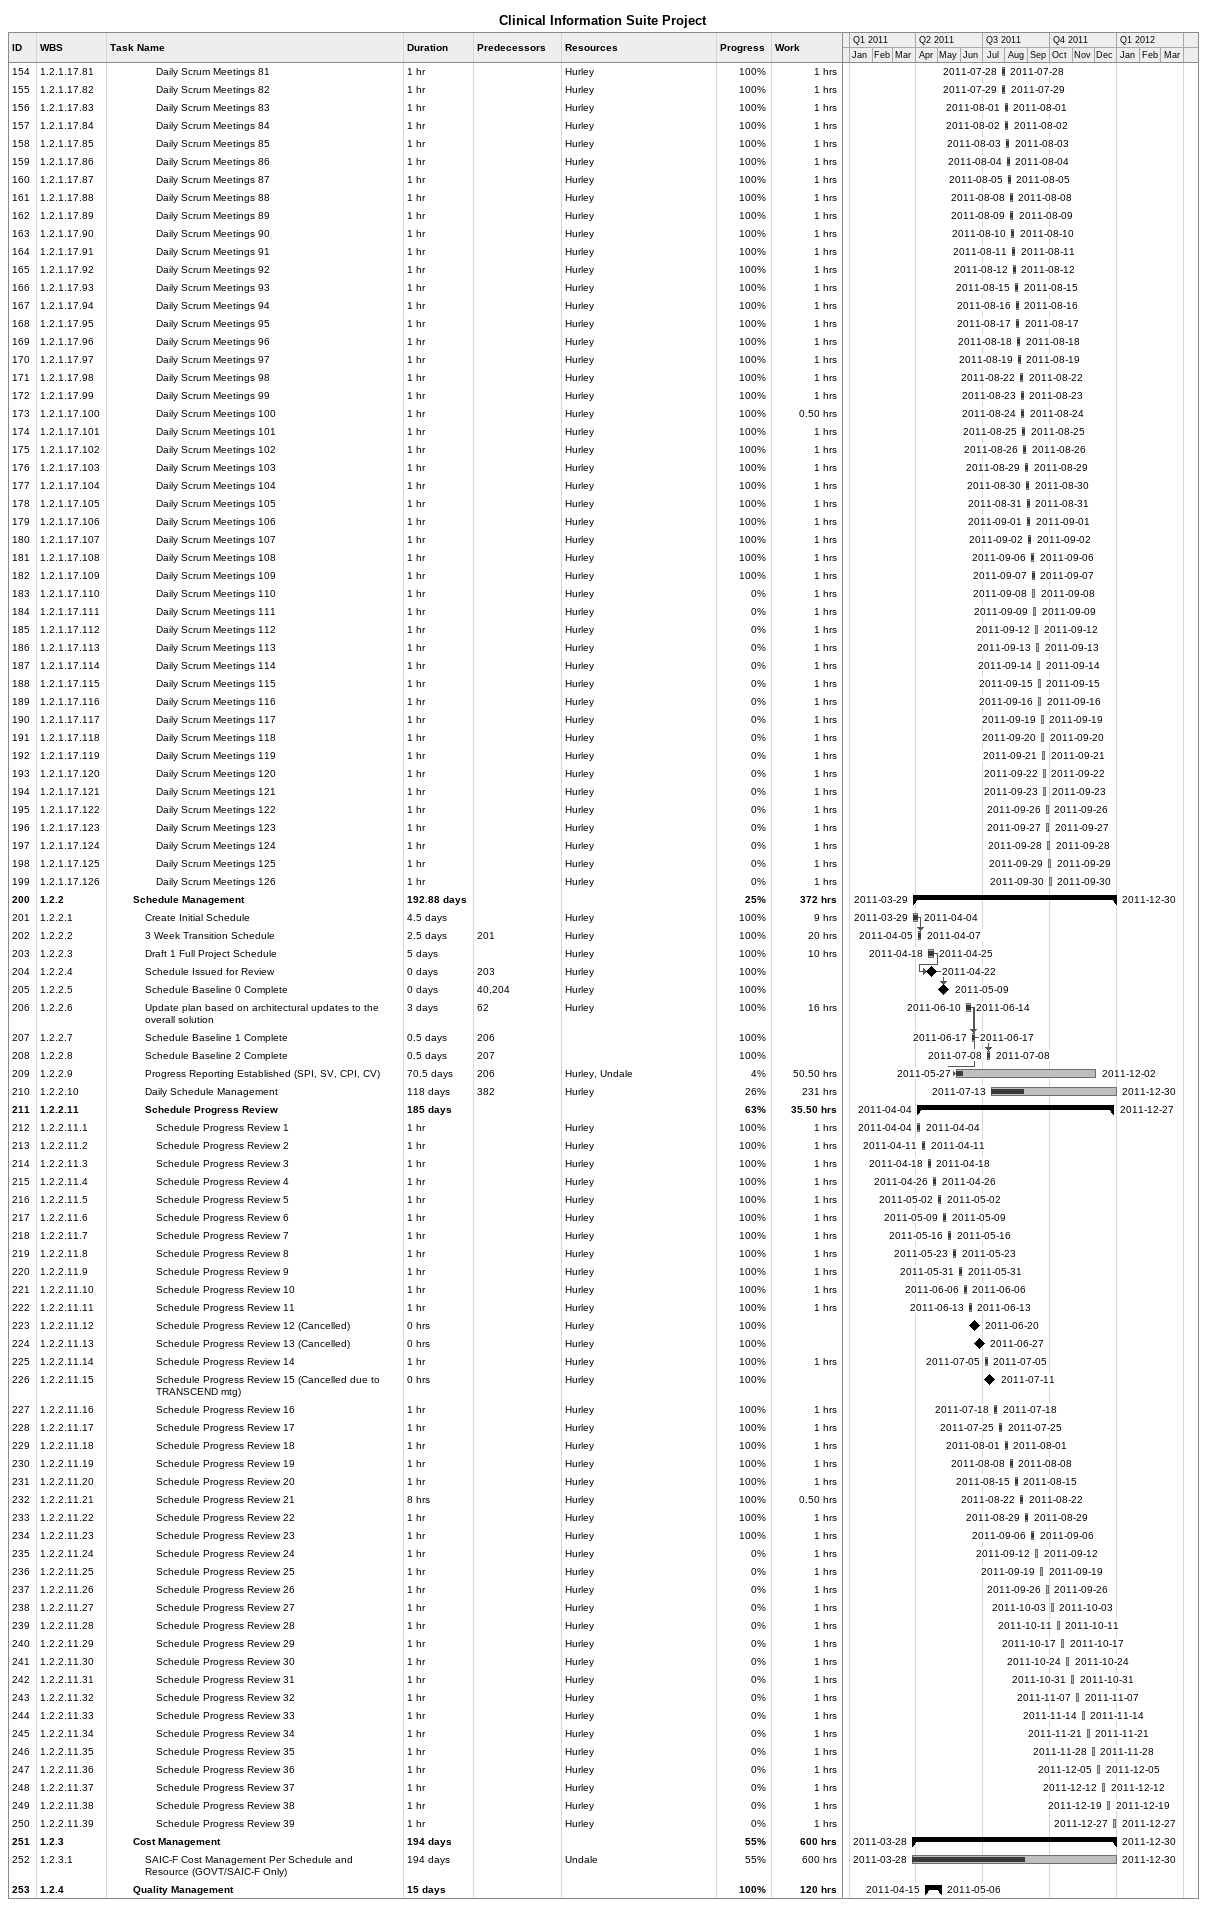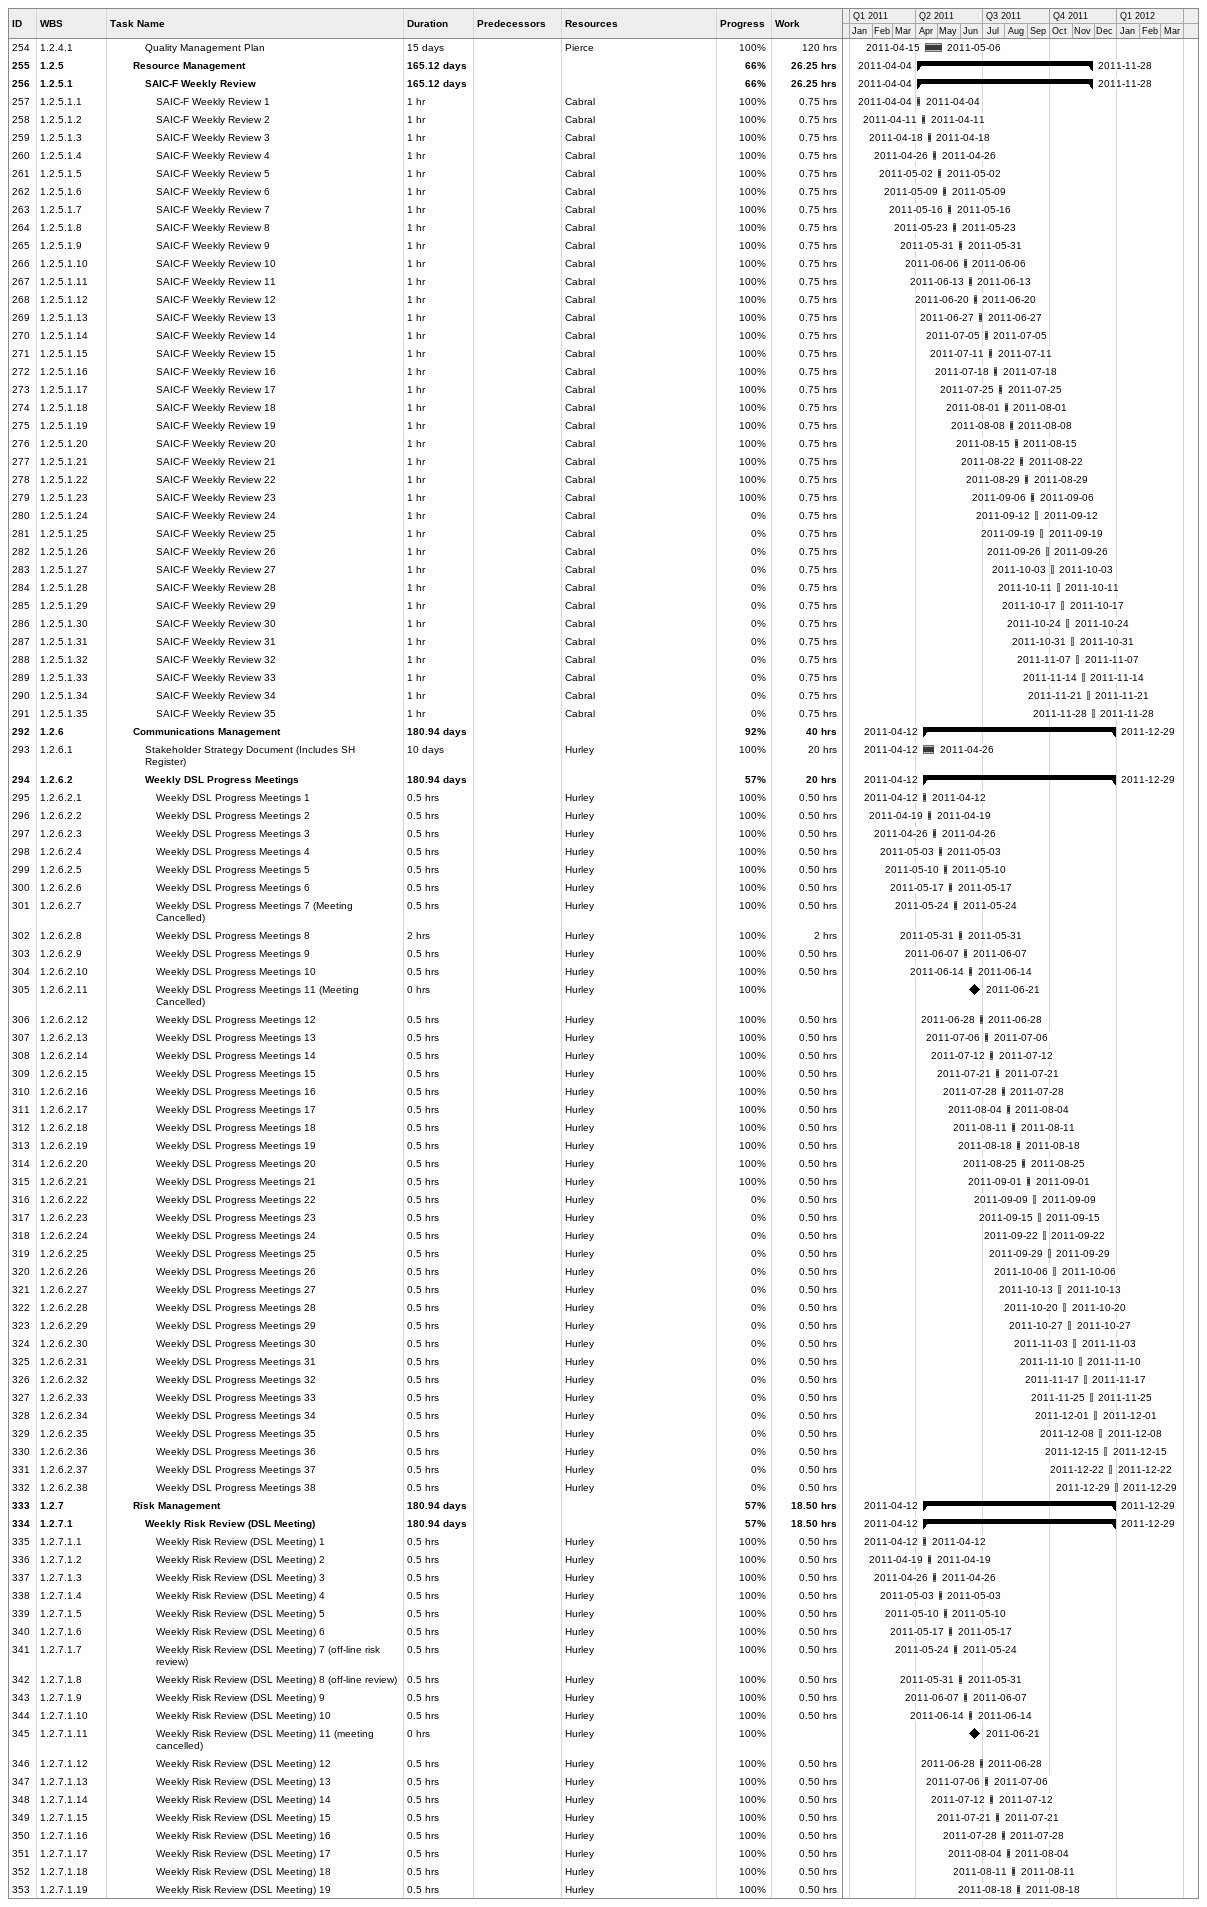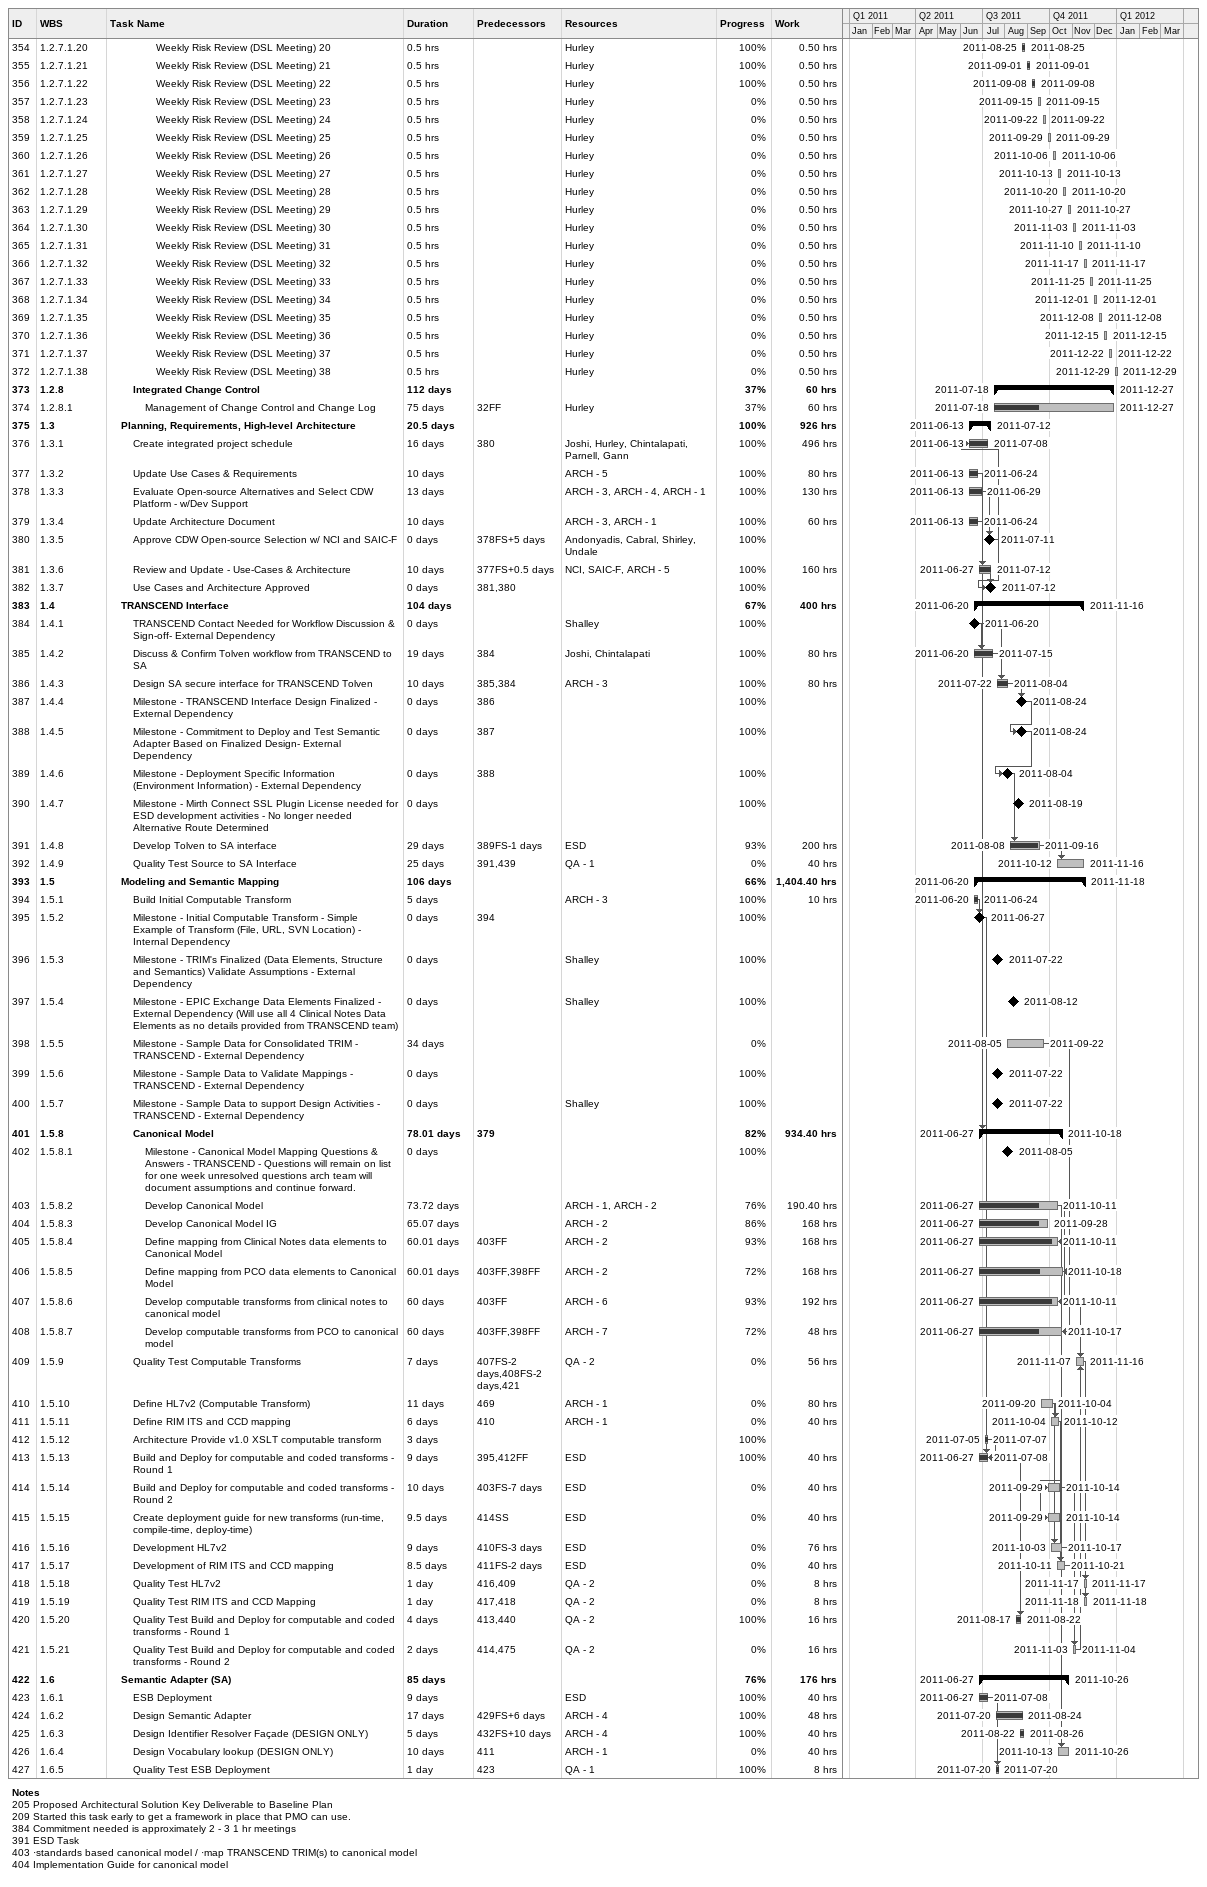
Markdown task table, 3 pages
Clinical Information Suite Project

| ID | WBS | Task | Duration | Start | Finish | Predecessors | Resources | % complete | Work (h) |
|---|---|---|---|---|---|---|---|---|---|
| 154 | 1.2.1.17.81 | Daily Scrum Meetings 81 | 1h | 2011-07-28 | 2011-07-28 |  | Hurley | 100 | 1 |
| 155 | 1.2.1.17.82 | Daily Scrum Meetings 82 | 1h | 2011-07-29 | 2011-07-29 |  | Hurley | 100 | 1 |
| 156 | 1.2.1.17.83 | Daily Scrum Meetings 83 | 1h | 2011-08-01 | 2011-08-01 |  | Hurley | 100 | 1 |
| 157 | 1.2.1.17.84 | Daily Scrum Meetings 84 | 1h | 2011-08-02 | 2011-08-02 |  | Hurley | 100 | 1 |
| 158 | 1.2.1.17.85 | Daily Scrum Meetings 85 | 1h | 2011-08-03 | 2011-08-03 |  | Hurley | 100 | 1 |
| 159 | 1.2.1.17.86 | Daily Scrum Meetings 86 | 1h | 2011-08-04 | 2011-08-04 |  | Hurley | 100 | 1 |
| 160 | 1.2.1.17.87 | Daily Scrum Meetings 87 | 1h | 2011-08-05 | 2011-08-05 |  | Hurley | 100 | 1 |
| 161 | 1.2.1.17.88 | Daily Scrum Meetings 88 | 1h | 2011-08-08 | 2011-08-08 |  | Hurley | 100 | 1 |
| 162 | 1.2.1.17.89 | Daily Scrum Meetings 89 | 1h | 2011-08-09 | 2011-08-09 |  | Hurley | 100 | 1 |
| 163 | 1.2.1.17.90 | Daily Scrum Meetings 90 | 1h | 2011-08-10 | 2011-08-10 |  | Hurley | 100 | 1 |
| 164 | 1.2.1.17.91 | Daily Scrum Meetings 91 | 1h | 2011-08-11 | 2011-08-11 |  | Hurley | 100 | 1 |
| 165 | 1.2.1.17.92 | Daily Scrum Meetings 92 | 1h | 2011-08-12 | 2011-08-12 |  | Hurley | 100 | 1 |
| 166 | 1.2.1.17.93 | Daily Scrum Meetings 93 | 1h | 2011-08-15 | 2011-08-15 |  | Hurley | 100 | 1 |
| 167 | 1.2.1.17.94 | Daily Scrum Meetings 94 | 1h | 2011-08-16 | 2011-08-16 |  | Hurley | 100 | 1 |
| 168 | 1.2.1.17.95 | Daily Scrum Meetings 95 | 1h | 2011-08-17 | 2011-08-17 |  | Hurley | 100 | 1 |
| 169 | 1.2.1.17.96 | Daily Scrum Meetings 96 | 1h | 2011-08-18 | 2011-08-18 |  | Hurley | 100 | 1 |
| 170 | 1.2.1.17.97 | Daily Scrum Meetings 97 | 1h | 2011-08-19 | 2011-08-19 |  | Hurley | 100 | 1 |
| 171 | 1.2.1.17.98 | Daily Scrum Meetings 98 | 1h | 2011-08-22 | 2011-08-22 |  | Hurley | 100 | 1 |
| 172 | 1.2.1.17.99 | Daily Scrum Meetings 99 | 1h | 2011-08-23 | 2011-08-23 |  | Hurley | 100 | 1 |
| 173 | 1.2.1.17.100 | Daily Scrum Meetings 100 | 1h | 2011-08-24 | 2011-08-24 |  | Hurley | 100 | 0.50 |
| 174 | 1.2.1.17.101 | Daily Scrum Meetings 101 | 1h | 2011-08-25 | 2011-08-25 |  | Hurley | 100 | 1 |
| 175 | 1.2.1.17.102 | Daily Scrum Meetings 102 | 1h | 2011-08-26 | 2011-08-26 |  | Hurley | 100 | 1 |
| 176 | 1.2.1.17.103 | Daily Scrum Meetings 103 | 1h | 2011-08-29 | 2011-08-29 |  | Hurley | 100 | 1 |
| 177 | 1.2.1.17.104 | Daily Scrum Meetings 104 | 1h | 2011-08-30 | 2011-08-30 |  | Hurley | 100 | 1 |
| 178 | 1.2.1.17.105 | Daily Scrum Meetings 105 | 1h | 2011-08-31 | 2011-08-31 |  | Hurley | 100 | 1 |
| 179 | 1.2.1.17.106 | Daily Scrum Meetings 106 | 1h | 2011-09-01 | 2011-09-01 |  | Hurley | 100 | 1 |
| 180 | 1.2.1.17.107 | Daily Scrum Meetings 107 | 1h | 2011-09-02 | 2011-09-02 |  | Hurley | 100 | 1 |
| 181 | 1.2.1.17.108 | Daily Scrum Meetings 108 | 1h | 2011-09-06 | 2011-09-06 |  | Hurley | 100 | 1 |
| 182 | 1.2.1.17.109 | Daily Scrum Meetings 109 | 1h | 2011-09-07 | 2011-09-07 |  | Hurley | 100 | 1 |
| 183 | 1.2.1.17.110 | Daily Scrum Meetings 110 | 1h | 2011-09-08 | 2011-09-08 |  | Hurley | 0 | 1 |
| 184 | 1.2.1.17.111 | Daily Scrum Meetings 111 | 1h | 2011-09-09 | 2011-09-09 |  | Hurley | 0 | 1 |
| 185 | 1.2.1.17.112 | Daily Scrum Meetings 112 | 1h | 2011-09-12 | 2011-09-12 |  | Hurley | 0 | 1 |
| 186 | 1.2.1.17.113 | Daily Scrum Meetings 113 | 1h | 2011-09-13 | 2011-09-13 |  | Hurley | 0 | 1 |
| 187 | 1.2.1.17.114 | Daily Scrum Meetings 114 | 1h | 2011-09-14 | 2011-09-14 |  | Hurley | 0 | 1 |
| 188 | 1.2.1.17.115 | Daily Scrum Meetings 115 | 1h | 2011-09-15 | 2011-09-15 |  | Hurley | 0 | 1 |
| 189 | 1.2.1.17.116 | Daily Scrum Meetings 116 | 1h | 2011-09-16 | 2011-09-16 |  | Hurley | 0 | 1 |
| 190 | 1.2.1.17.117 | Daily Scrum Meetings 117 | 1h | 2011-09-19 | 2011-09-19 |  | Hurley | 0 | 1 |
| 191 | 1.2.1.17.118 | Daily Scrum Meetings 118 | 1h | 2011-09-20 | 2011-09-20 |  | Hurley | 0 | 1 |
| 192 | 1.2.1.17.119 | Daily Scrum Meetings 119 | 1h | 2011-09-21 | 2011-09-21 |  | Hurley | 0 | 1 |
| 193 | 1.2.1.17.120 | Daily Scrum Meetings 120 | 1h | 2011-09-22 | 2011-09-22 |  | Hurley | 0 | 1 |
| 194 | 1.2.1.17.121 | Daily Scrum Meetings 121 | 1h | 2011-09-23 | 2011-09-23 |  | Hurley | 0 | 1 |
| 195 | 1.2.1.17.122 | Daily Scrum Meetings 122 | 1h | 2011-09-26 | 2011-09-26 |  | Hurley | 0 | 1 |
| 196 | 1.2.1.17.123 | Daily Scrum Meetings 123 | 1h | 2011-09-27 | 2011-09-27 |  | Hurley | 0 | 1 |
| 197 | 1.2.1.17.124 | Daily Scrum Meetings 124 | 1h | 2011-09-28 | 2011-09-28 |  | Hurley | 0 | 1 |
| 198 | 1.2.1.17.125 | Daily Scrum Meetings 125 | 1h | 2011-09-29 | 2011-09-29 |  | Hurley | 0 | 1 |
| 199 | 1.2.1.17.126 | Daily Scrum Meetings 126 | 1h | 2011-09-30 | 2011-09-30 |  | Hurley | 0 | 1 |
| 200 | 1.2.2 | **Schedule Management** | 192.88d | 2011-03-29 | 2011-12-30 |  |  | 25 | 372 |
| 201 | 1.2.2.1 | Create Initial Schedule | 4.5d | 2011-03-29 | 2011-04-04 |  | Hurley | 100 | 9 |
| 202 | 1.2.2.2 | 3 Week Transition Schedule | 2.5d | 2011-04-05 | 2011-04-07 | 201 | Hurley | 100 | 20 |
| 203 | 1.2.2.3 | Draft 1 Full Project Schedule | 5d | 2011-04-18 | 2011-04-25 |  | Hurley | 100 | 10 |
| 204 | 1.2.2.4 | Schedule Issued for Review | 0d | 2011-04-22 | 2011-04-22 | 203 | Hurley | 100 |  |
| 205 | 1.2.2.5 | Schedule Baseline 0 Complete | 0d | 2011-05-09 | 2011-05-09 | 40, 204 | Hurley | 100 |  |
| 206 | 1.2.2.6 | Update plan based on architectural updates to the overall solution | 3d | 2011-06-10 | 2011-06-14 | 62 | Hurley | 100 | 16 |
| 207 | 1.2.2.7 | Schedule Baseline 1 Complete | 0.5d | 2011-06-17 | 2011-06-17 | 206 |  | 100 |  |
| 208 | 1.2.2.8 | Schedule Baseline 2 Complete | 0.5d | 2011-07-08 | 2011-07-08 | 207 |  | 100 |  |
| 209 | 1.2.2.9 | Progress Reporting Established (SPI, SV, CPI, CV) | 70.5d | 2011-05-27 | 2011-12-02 | 206 | Hurley, Undale | 4 | 50.50 |
| 210 | 1.2.2.10 | Daily Schedule Management | 118d | 2011-07-13 | 2011-12-30 | 382 | Hurley | 26 | 231 |
| 211 | 1.2.2.11 | **Schedule Progress Review** | 185d | 2011-04-04 | 2011-12-27 |  |  | 63 | 35.50 |
| 212 | 1.2.2.11.1 | Schedule Progress Review 1 | 1h | 2011-04-04 | 2011-04-04 |  | Hurley | 100 | 1 |
| 213 | 1.2.2.11.2 | Schedule Progress Review 2 | 1h | 2011-04-11 | 2011-04-11 |  | Hurley | 100 | 1 |
| 214 | 1.2.2.11.3 | Schedule Progress Review 3 | 1h | 2011-04-18 | 2011-04-18 |  | Hurley | 100 | 1 |
| 215 | 1.2.2.11.4 | Schedule Progress Review 4 | 1h | 2011-04-26 | 2011-04-26 |  | Hurley | 100 | 1 |
| 216 | 1.2.2.11.5 | Schedule Progress Review 5 | 1h | 2011-05-02 | 2011-05-02 |  | Hurley | 100 | 1 |
| 217 | 1.2.2.11.6 | Schedule Progress Review 6 | 1h | 2011-05-09 | 2011-05-09 |  | Hurley | 100 | 1 |
| 218 | 1.2.2.11.7 | Schedule Progress Review 7 | 1h | 2011-05-16 | 2011-05-16 |  | Hurley | 100 | 1 |
| 219 | 1.2.2.11.8 | Schedule Progress Review 8 | 1h | 2011-05-23 | 2011-05-23 |  | Hurley | 100 | 1 |
| 220 | 1.2.2.11.9 | Schedule Progress Review 9 | 1h | 2011-05-31 | 2011-05-31 |  | Hurley | 100 | 1 |
| 221 | 1.2.2.11.10 | Schedule Progress Review 10 | 1h | 2011-06-06 | 2011-06-06 |  | Hurley | 100 | 1 |
| 222 | 1.2.2.11.11 | Schedule Progress Review 11 | 1h | 2011-06-13 | 2011-06-13 |  | Hurley | 100 | 1 |
| 223 | 1.2.2.11.12 | Schedule Progress Review 12 (Cancelled) | 0h | 2011-06-20 | 2011-06-20 |  | Hurley | 100 |  |
| 224 | 1.2.2.11.13 | Schedule Progress Review 13 (Cancelled) | 0h | 2011-06-27 | 2011-06-27 |  | Hurley | 100 |  |
| 225 | 1.2.2.11.14 | Schedule Progress Review 14 | 1h | 2011-07-05 | 2011-07-05 |  | Hurley | 100 | 1 |
| 226 | 1.2.2.11.15 | Schedule Progress Review 15 (Cancelled due to TRANSCEND mtg) | 0h | 2011-07-11 | 2011-07-11 |  | Hurley | 100 |  |
| 227 | 1.2.2.11.16 | Schedule Progress Review 16 | 1h | 2011-07-18 | 2011-07-18 |  | Hurley | 100 | 1 |
| 228 | 1.2.2.11.17 | Schedule Progress Review 17 | 1h | 2011-07-25 | 2011-07-25 |  | Hurley | 100 | 1 |
| 229 | 1.2.2.11.18 | Schedule Progress Review 18 | 1h | 2011-08-01 | 2011-08-01 |  | Hurley | 100 | 1 |
| 230 | 1.2.2.11.19 | Schedule Progress Review 19 | 1h | 2011-08-08 | 2011-08-08 |  | Hurley | 100 | 1 |
| 231 | 1.2.2.11.20 | Schedule Progress Review 20 | 1h | 2011-08-15 | 2011-08-15 |  | Hurley | 100 | 1 |
| 232 | 1.2.2.11.21 | Schedule Progress Review 21 | 8h | 2011-08-22 | 2011-08-22 |  | Hurley | 100 | 0.50 |
| 233 | 1.2.2.11.22 | Schedule Progress Review 22 | 1h | 2011-08-29 | 2011-08-29 |  | Hurley | 100 | 1 |
| 234 | 1.2.2.11.23 | Schedule Progress Review 23 | 1h | 2011-09-06 | 2011-09-06 |  | Hurley | 100 | 1 |
| 235 | 1.2.2.11.24 | Schedule Progress Review 24 | 1h | 2011-09-12 | 2011-09-12 |  | Hurley | 0 | 1 |
| 236 | 1.2.2.11.25 | Schedule Progress Review 25 | 1h | 2011-09-19 | 2011-09-19 |  | Hurley | 0 | 1 |
| 237 | 1.2.2.11.26 | Schedule Progress Review 26 | 1h | 2011-09-26 | 2011-09-26 |  | Hurley | 0 | 1 |
| 238 | 1.2.2.11.27 | Schedule Progress Review 27 | 1h | 2011-10-03 | 2011-10-03 |  | Hurley | 0 | 1 |
| 239 | 1.2.2.11.28 | Schedule Progress Review 28 | 1h | 2011-10-11 | 2011-10-11 |  | Hurley | 0 | 1 |
| 240 | 1.2.2.11.29 | Schedule Progress Review 29 | 1h | 2011-10-17 | 2011-10-17 |  | Hurley | 0 | 1 |
| 241 | 1.2.2.11.30 | Schedule Progress Review 30 | 1h | 2011-10-24 | 2011-10-24 |  | Hurley | 0 | 1 |
| 242 | 1.2.2.11.31 | Schedule Progress Review 31 | 1h | 2011-10-31 | 2011-10-31 |  | Hurley | 0 | 1 |
| 243 | 1.2.2.11.32 | Schedule Progress Review 32 | 1h | 2011-11-07 | 2011-11-07 |  | Hurley | 0 | 1 |
| 244 | 1.2.2.11.33 | Schedule Progress Review 33 | 1h | 2011-11-14 | 2011-11-14 |  | Hurley | 0 | 1 |
| 245 | 1.2.2.11.34 | Schedule Progress Review 34 | 1h | 2011-11-21 | 2011-11-21 |  | Hurley | 0 | 1 |
| 246 | 1.2.2.11.35 | Schedule Progress Review 35 | 1h | 2011-11-28 | 2011-11-28 |  | Hurley | 0 | 1 |
| 247 | 1.2.2.11.36 | Schedule Progress Review 36 | 1h | 2011-12-05 | 2011-12-05 |  | Hurley | 0 | 1 |
| 248 | 1.2.2.11.37 | Schedule Progress Review 37 | 1h | 2011-12-12 | 2011-12-12 |  | Hurley | 0 | 1 |
| 249 | 1.2.2.11.38 | Schedule Progress Review 38 | 1h | 2011-12-19 | 2011-12-19 |  | Hurley | 0 | 1 |
| 250 | 1.2.2.11.39 | Schedule Progress Review 39 | 1h | 2011-12-27 | 2011-12-27 |  | Hurley | 0 | 1 |
| 251 | 1.2.3 | **Cost Management** | 194d | 2011-03-28 | 2011-12-30 |  |  | 55 | 600 |
| 252 | 1.2.3.1 | SAIC-F Cost Management Per Schedule and Resource (GOVT/SAIC-F Only) | 194d | 2011-03-28 | 2011-12-30 |  | Undale | 55 | 600 |
| 253 | 1.2.4 | **Quality Management** | 15d | 2011-04-15 | 2011-05-06 |  |  | 100 | 120 |
| 254 | 1.2.4.1 | Quality Management Plan | 15d | 2011-04-15 | 2011-05-06 |  | Pierce | 100 | 120 |
| 255 | 1.2.5 | **Resource Management** | 165.12d | 2011-04-04 | 2011-11-28 |  |  | 66 | 26.25 |
| 256 | 1.2.5.1 | **SAIC-F Weekly Review** | 165.12d | 2011-04-04 | 2011-11-28 |  |  | 66 | 26.25 |
| 257 | 1.2.5.1.1 | SAIC-F Weekly Review 1 | 1h | 2011-04-04 | 2011-04-04 |  | Cabral | 100 | 0.75 |
| 258 | 1.2.5.1.2 | SAIC-F Weekly Review 2 | 1h | 2011-04-11 | 2011-04-11 |  | Cabral | 100 | 0.75 |
| 259 | 1.2.5.1.3 | SAIC-F Weekly Review 3 | 1h | 2011-04-18 | 2011-04-18 |  | Cabral | 100 | 0.75 |
| 260 | 1.2.5.1.4 | SAIC-F Weekly Review 4 | 1h | 2011-04-26 | 2011-04-26 |  | Cabral | 100 | 0.75 |
| 261 | 1.2.5.1.5 | SAIC-F Weekly Review 5 | 1h | 2011-05-02 | 2011-05-02 |  | Cabral | 100 | 0.75 |
| 262 | 1.2.5.1.6 | SAIC-F Weekly Review 6 | 1h | 2011-05-09 | 2011-05-09 |  | Cabral | 100 | 0.75 |
| 263 | 1.2.5.1.7 | SAIC-F Weekly Review 7 | 1h | 2011-05-16 | 2011-05-16 |  | Cabral | 100 | 0.75 |
| 264 | 1.2.5.1.8 | SAIC-F Weekly Review 8 | 1h | 2011-05-23 | 2011-05-23 |  | Cabral | 100 | 0.75 |
| 265 | 1.2.5.1.9 | SAIC-F Weekly Review 9 | 1h | 2011-05-31 | 2011-05-31 |  | Cabral | 100 | 0.75 |
| 266 | 1.2.5.1.10 | SAIC-F Weekly Review 10 | 1h | 2011-06-06 | 2011-06-06 |  | Cabral | 100 | 0.75 |
| 267 | 1.2.5.1.11 | SAIC-F Weekly Review 11 | 1h | 2011-06-13 | 2011-06-13 |  | Cabral | 100 | 0.75 |
| 268 | 1.2.5.1.12 | SAIC-F Weekly Review 12 | 1h | 2011-06-20 | 2011-06-20 |  | Cabral | 100 | 0.75 |
| 269 | 1.2.5.1.13 | SAIC-F Weekly Review 13 | 1h | 2011-06-27 | 2011-06-27 |  | Cabral | 100 | 0.75 |
| 270 | 1.2.5.1.14 | SAIC-F Weekly Review 14 | 1h | 2011-07-05 | 2011-07-05 |  | Cabral | 100 | 0.75 |
| 271 | 1.2.5.1.15 | SAIC-F Weekly Review 15 | 1h | 2011-07-11 | 2011-07-11 |  | Cabral | 100 | 0.75 |
| 272 | 1.2.5.1.16 | SAIC-F Weekly Review 16 | 1h | 2011-07-18 | 2011-07-18 |  | Cabral | 100 | 0.75 |
| 273 | 1.2.5.1.17 | SAIC-F Weekly Review 17 | 1h | 2011-07-25 | 2011-07-25 |  | Cabral | 100 | 0.75 |
| 274 | 1.2.5.1.18 | SAIC-F Weekly Review 18 | 1h | 2011-08-01 | 2011-08-01 |  | Cabral | 100 | 0.75 |
| 275 | 1.2.5.1.19 | SAIC-F Weekly Review 19 | 1h | 2011-08-08 | 2011-08-08 |  | Cabral | 100 | 0.75 |
| 276 | 1.2.5.1.20 | SAIC-F Weekly Review 20 | 1h | 2011-08-15 | 2011-08-15 |  | Cabral | 100 | 0.75 |
| 277 | 1.2.5.1.21 | SAIC-F Weekly Review 21 | 1h | 2011-08-22 | 2011-08-22 |  | Cabral | 100 | 0.75 |
| 278 | 1.2.5.1.22 | SAIC-F Weekly Review 22 | 1h | 2011-08-29 | 2011-08-29 |  | Cabral | 100 | 0.75 |
| 279 | 1.2.5.1.23 | SAIC-F Weekly Review 23 | 1h | 2011-09-06 | 2011-09-06 |  | Cabral | 100 | 0.75 |
| 280 | 1.2.5.1.24 | SAIC-F Weekly Review 24 | 1h | 2011-09-12 | 2011-09-12 |  | Cabral | 0 | 0.75 |
| 281 | 1.2.5.1.25 | SAIC-F Weekly Review 25 | 1h | 2011-09-19 | 2011-09-19 |  | Cabral | 0 | 0.75 |
| 282 | 1.2.5.1.26 | SAIC-F Weekly Review 26 | 1h | 2011-09-26 | 2011-09-26 |  | Cabral | 0 | 0.75 |
| 283 | 1.2.5.1.27 | SAIC-F Weekly Review 27 | 1h | 2011-10-03 | 2011-10-03 |  | Cabral | 0 | 0.75 |
| 284 | 1.2.5.1.28 | SAIC-F Weekly Review 28 | 1h | 2011-10-11 | 2011-10-11 |  | Cabral | 0 | 0.75 |
| 285 | 1.2.5.1.29 | SAIC-F Weekly Review 29 | 1h | 2011-10-17 | 2011-10-17 |  | Cabral | 0 | 0.75 |
| 286 | 1.2.5.1.30 | SAIC-F Weekly Review 30 | 1h | 2011-10-24 | 2011-10-24 |  | Cabral | 0 | 0.75 |
| 287 | 1.2.5.1.31 | SAIC-F Weekly Review 31 | 1h | 2011-10-31 | 2011-10-31 |  | Cabral | 0 | 0.75 |
| 288 | 1.2.5.1.32 | SAIC-F Weekly Review 32 | 1h | 2011-11-07 | 2011-11-07 |  | Cabral | 0 | 0.75 |
| 289 | 1.2.5.1.33 | SAIC-F Weekly Review 33 | 1h | 2011-11-14 | 2011-11-14 |  | Cabral | 0 | 0.75 |
| 290 | 1.2.5.1.34 | SAIC-F Weekly Review 34 | 1h | 2011-11-21 | 2011-11-21 |  | Cabral | 0 | 0.75 |
| 291 | 1.2.5.1.35 | SAIC-F Weekly Review 35 | 1h | 2011-11-28 | 2011-11-28 |  | Cabral | 0 | 0.75 |
| 292 | 1.2.6 | **Communications Management** | 180.94d | 2011-04-12 | 2011-12-29 |  |  | 92 | 40 |
| 293 | 1.2.6.1 | Stakeholder Strategy Document (Includes SH Register) | 10d | 2011-04-12 | 2011-04-26 |  | Hurley | 100 | 20 |
| 294 | 1.2.6.2 | **Weekly DSL Progress Meetings** | 180.94d | 2011-04-12 | 2011-12-29 |  |  | 57 | 20 |
| 295 | 1.2.6.2.1 | Weekly DSL Progress Meetings 1 | 0.5h | 2011-04-12 | 2011-04-12 |  | Hurley | 100 | 0.50 |
| 296 | 1.2.6.2.2 | Weekly DSL Progress Meetings 2 | 0.5h | 2011-04-19 | 2011-04-19 |  | Hurley | 100 | 0.50 |
| 297 | 1.2.6.2.3 | Weekly DSL Progress Meetings 3 | 0.5h | 2011-04-26 | 2011-04-26 |  | Hurley | 100 | 0.50 |
| 298 | 1.2.6.2.4 | Weekly DSL Progress Meetings 4 | 0.5h | 2011-05-03 | 2011-05-03 |  | Hurley | 100 | 0.50 |
| 299 | 1.2.6.2.5 | Weekly DSL Progress Meetings 5 | 0.5h | 2011-05-10 | 2011-05-10 |  | Hurley | 100 | 0.50 |
| 300 | 1.2.6.2.6 | Weekly DSL Progress Meetings 6 | 0.5h | 2011-05-17 | 2011-05-17 |  | Hurley | 100 | 0.50 |
| 301 | 1.2.6.2.7 | Weekly DSL Progress Meetings 7 (Meeting Cancelled) | 0.5h | 2011-05-24 | 2011-05-24 |  | Hurley | 100 | 0.50 |
| 302 | 1.2.6.2.8 | Weekly DSL Progress Meetings 8 | 2h | 2011-05-31 | 2011-05-31 |  | Hurley | 100 | 2 |
| 303 | 1.2.6.2.9 | Weekly DSL Progress Meetings 9 | 0.5h | 2011-06-07 | 2011-06-07 |  | Hurley | 100 | 0.50 |
| 304 | 1.2.6.2.10 | Weekly DSL Progress Meetings 10 | 0.5h | 2011-06-14 | 2011-06-14 |  | Hurley | 100 | 0.50 |
| 305 | 1.2.6.2.11 | Weekly DSL Progress Meetings 11 (Meeting Cancelled) | 0h | 2011-06-21 | 2011-06-21 |  | Hurley | 100 |  |
| 306 | 1.2.6.2.12 | Weekly DSL Progress Meetings 12 | 0.5h | 2011-06-28 | 2011-06-28 |  | Hurley | 100 | 0.50 |
| 307 | 1.2.6.2.13 | Weekly DSL Progress Meetings 13 | 0.5h | 2011-07-06 | 2011-07-06 |  | Hurley | 100 | 0.50 |
| 308 | 1.2.6.2.14 | Weekly DSL Progress Meetings 14 | 0.5h | 2011-07-12 | 2011-07-12 |  | Hurley | 100 | 0.50 |
| 309 | 1.2.6.2.15 | Weekly DSL Progress Meetings 15 | 0.5h | 2011-07-21 | 2011-07-21 |  | Hurley | 100 | 0.50 |
| 310 | 1.2.6.2.16 | Weekly DSL Progress Meetings 16 | 0.5h | 2011-07-28 | 2011-07-28 |  | Hurley | 100 | 0.50 |
| 311 | 1.2.6.2.17 | Weekly DSL Progress Meetings 17 | 0.5h | 2011-08-04 | 2011-08-04 |  | Hurley | 100 | 0.50 |
| 312 | 1.2.6.2.18 | Weekly DSL Progress Meetings 18 | 0.5h | 2011-08-11 | 2011-08-11 |  | Hurley | 100 | 0.50 |
| 313 | 1.2.6.2.19 | Weekly DSL Progress Meetings 19 | 0.5h | 2011-08-18 | 2011-08-18 |  | Hurley | 100 | 0.50 |
| 314 | 1.2.6.2.20 | Weekly DSL Progress Meetings 20 | 0.5h | 2011-08-25 | 2011-08-25 |  | Hurley | 100 | 0.50 |
| 315 | 1.2.6.2.21 | Weekly DSL Progress Meetings 21 | 0.5h | 2011-09-01 | 2011-09-01 |  | Hurley | 100 | 0.50 |
| 316 | 1.2.6.2.22 | Weekly DSL Progress Meetings 22 | 0.5h | 2011-09-09 | 2011-09-09 |  | Hurley | 0 | 0.50 |
| 317 | 1.2.6.2.23 | Weekly DSL Progress Meetings 23 | 0.5h | 2011-09-15 | 2011-09-15 |  | Hurley | 0 | 0.50 |
| 318 | 1.2.6.2.24 | Weekly DSL Progress Meetings 24 | 0.5h | 2011-09-22 | 2011-09-22 |  | Hurley | 0 | 0.50 |
| 319 | 1.2.6.2.25 | Weekly DSL Progress Meetings 25 | 0.5h | 2011-09-29 | 2011-09-29 |  | Hurley | 0 | 0.50 |
| 320 | 1.2.6.2.26 | Weekly DSL Progress Meetings 26 | 0.5h | 2011-10-06 | 2011-10-06 |  | Hurley | 0 | 0.50 |
| 321 | 1.2.6.2.27 | Weekly DSL Progress Meetings 27 | 0.5h | 2011-10-13 | 2011-10-13 |  | Hurley | 0 | 0.50 |
| 322 | 1.2.6.2.28 | Weekly DSL Progress Meetings 28 | 0.5h | 2011-10-20 | 2011-10-20 |  | Hurley | 0 | 0.50 |
| 323 | 1.2.6.2.29 | Weekly DSL Progress Meetings 29 | 0.5h | 2011-10-27 | 2011-10-27 |  | Hurley | 0 | 0.50 |
| 324 | 1.2.6.2.30 | Weekly DSL Progress Meetings 30 | 0.5h | 2011-11-03 | 2011-11-03 |  | Hurley | 0 | 0.50 |
| 325 | 1.2.6.2.31 | Weekly DSL Progress Meetings 31 | 0.5h | 2011-11-10 | 2011-11-10 |  | Hurley | 0 | 0.50 |
| 326 | 1.2.6.2.32 | Weekly DSL Progress Meetings 32 | 0.5h | 2011-11-17 | 2011-11-17 |  | Hurley | 0 | 0.50 |
| 327 | 1.2.6.2.33 | Weekly DSL Progress Meetings 33 | 0.5h | 2011-11-25 | 2011-11-25 |  | Hurley | 0 | 0.50 |
| 328 | 1.2.6.2.34 | Weekly DSL Progress Meetings 34 | 0.5h | 2011-12-01 | 2011-12-01 |  | Hurley | 0 | 0.50 |
| 329 | 1.2.6.2.35 | Weekly DSL Progress Meetings 35 | 0.5h | 2011-12-08 | 2011-12-08 |  | Hurley | 0 | 0.50 |
| 330 | 1.2.6.2.36 | Weekly DSL Progress Meetings 36 | 0.5h | 2011-12-15 | 2011-12-15 |  | Hurley | 0 | 0.50 |
| 331 | 1.2.6.2.37 | Weekly DSL Progress Meetings 37 | 0.5h | 2011-12-22 | 2011-12-22 |  | Hurley | 0 | 0.50 |
| 332 | 1.2.6.2.38 | Weekly DSL Progress Meetings 38 | 0.5h | 2011-12-29 | 2011-12-29 |  | Hurley | 0 | 0.50 |
| 333 | 1.2.7 | **Risk Management** | 180.94d | 2011-04-12 | 2011-12-29 |  |  | 57 | 18.50 |
| 334 | 1.2.7.1 | **Weekly Risk Review (DSL Meeting)** | 180.94d | 2011-04-12 | 2011-12-29 |  |  | 57 | 18.50 |
| 335 | 1.2.7.1.1 | Weekly Risk Review (DSL Meeting) 1 | 0.5h | 2011-04-12 | 2011-04-12 |  | Hurley | 100 | 0.50 |
| 336 | 1.2.7.1.2 | Weekly Risk Review (DSL Meeting) 2 | 0.5h | 2011-04-19 | 2011-04-19 |  | Hurley | 100 | 0.50 |
| 337 | 1.2.7.1.3 | Weekly Risk Review (DSL Meeting) 3 | 0.5h | 2011-04-26 | 2011-04-26 |  | Hurley | 100 | 0.50 |
| 338 | 1.2.7.1.4 | Weekly Risk Review (DSL Meeting) 4 | 0.5h | 2011-05-03 | 2011-05-03 |  | Hurley | 100 | 0.50 |
| 339 | 1.2.7.1.5 | Weekly Risk Review (DSL Meeting) 5 | 0.5h | 2011-05-10 | 2011-05-10 |  | Hurley | 100 | 0.50 |
| 340 | 1.2.7.1.6 | Weekly Risk Review (DSL Meeting) 6 | 0.5h | 2011-05-17 | 2011-05-17 |  | Hurley | 100 | 0.50 |
| 341 | 1.2.7.1.7 | Weekly Risk Review (DSL Meeting) 7 (off-line risk review) | 0.5h | 2011-05-24 | 2011-05-24 |  | Hurley | 100 | 0.50 |
| 342 | 1.2.7.1.8 | Weekly Risk Review (DSL Meeting) 8 (off-line review) | 0.5h | 2011-05-31 | 2011-05-31 |  | Hurley | 100 | 0.50 |
| 343 | 1.2.7.1.9 | Weekly Risk Review (DSL Meeting) 9 | 0.5h | 2011-06-07 | 2011-06-07 |  | Hurley | 100 | 0.50 |
| 344 | 1.2.7.1.10 | Weekly Risk Review (DSL Meeting) 10 | 0.5h | 2011-06-14 | 2011-06-14 |  | Hurley | 100 | 0.50 |
| 345 | 1.2.7.1.11 | Weekly Risk Review (DSL Meeting) 11 (meeting cancelled) | 0h | 2011-06-21 | 2011-06-21 |  | Hurley | 100 |  |
| 346 | 1.2.7.1.12 | Weekly Risk Review (DSL Meeting) 12 | 0.5h | 2011-06-28 | 2011-06-28 |  | Hurley | 100 | 0.50 |
| 347 | 1.2.7.1.13 | Weekly Risk Review (DSL Meeting) 13 | 0.5h | 2011-07-06 | 2011-07-06 |  | Hurley | 100 | 0.50 |
| 348 | 1.2.7.1.14 | Weekly Risk Review (DSL Meeting) 14 | 0.5h | 2011-07-12 | 2011-07-12 |  | Hurley | 100 | 0.50 |
| 349 | 1.2.7.1.15 | Weekly Risk Review (DSL Meeting) 15 | 0.5h | 2011-07-21 | 2011-07-21 |  | Hurley | 100 | 0.50 |
| 350 | 1.2.7.1.16 | Weekly Risk Review (DSL Meeting) 16 | 0.5h | 2011-07-28 | 2011-07-28 |  | Hurley | 100 | 0.50 |
| 351 | 1.2.7.1.17 | Weekly Risk Review (DSL Meeting) 17 | 0.5h | 2011-08-04 | 2011-08-04 |  | Hurley | 100 | 0.50 |
| 352 | 1.2.7.1.18 | Weekly Risk Review (DSL Meeting) 18 | 0.5h | 2011-08-11 | 2011-08-11 |  | Hurley | 100 | 0.50 |
| 353 | 1.2.7.1.19 | Weekly Risk Review (DSL Meeting) 19 | 0.5h | 2011-08-18 | 2011-08-18 |  | Hurley | 100 | 0.50 |
| 354 | 1.2.7.1.20 | Weekly Risk Review (DSL Meeting) 20 | 0.5h | 2011-08-25 | 2011-08-25 |  | Hurley | 100 | 0.50 |
| 355 | 1.2.7.1.21 | Weekly Risk Review (DSL Meeting) 21 | 0.5h | 2011-09-01 | 2011-09-01 |  | Hurley | 100 | 0.50 |
| 356 | 1.2.7.1.22 | Weekly Risk Review (DSL Meeting) 22 | 0.5h | 2011-09-08 | 2011-09-08 |  | Hurley | 100 | 0.50 |
| 357 | 1.2.7.1.23 | Weekly Risk Review (DSL Meeting) 23 | 0.5h | 2011-09-15 | 2011-09-15 |  | Hurley | 0 | 0.50 |
| 358 | 1.2.7.1.24 | Weekly Risk Review (DSL Meeting) 24 | 0.5h | 2011-09-22 | 2011-09-22 |  | Hurley | 0 | 0.50 |
| 359 | 1.2.7.1.25 | Weekly Risk Review (DSL Meeting) 25 | 0.5h | 2011-09-29 | 2011-09-29 |  | Hurley | 0 | 0.50 |
| 360 | 1.2.7.1.26 | Weekly Risk Review (DSL Meeting) 26 | 0.5h | 2011-10-06 | 2011-10-06 |  | Hurley | 0 | 0.50 |
| 361 | 1.2.7.1.27 | Weekly Risk Review (DSL Meeting) 27 | 0.5h | 2011-10-13 | 2011-10-13 |  | Hurley | 0 | 0.50 |
| 362 | 1.2.7.1.28 | Weekly Risk Review (DSL Meeting) 28 | 0.5h | 2011-10-20 | 2011-10-20 |  | Hurley | 0 | 0.50 |
| 363 | 1.2.7.1.29 | Weekly Risk Review (DSL Meeting) 29 | 0.5h | 2011-10-27 | 2011-10-27 |  | Hurley | 0 | 0.50 |
| 364 | 1.2.7.1.30 | Weekly Risk Review (DSL Meeting) 30 | 0.5h | 2011-11-03 | 2011-11-03 |  | Hurley | 0 | 0.50 |
| 365 | 1.2.7.1.31 | Weekly Risk Review (DSL Meeting) 31 | 0.5h | 2011-11-10 | 2011-11-10 |  | Hurley | 0 | 0.50 |
| 366 | 1.2.7.1.32 | Weekly Risk Review (DSL Meeting) 32 | 0.5h | 2011-11-17 | 2011-11-17 |  | Hurley | 0 | 0.50 |
| 367 | 1.2.7.1.33 | Weekly Risk Review (DSL Meeting) 33 | 0.5h | 2011-11-25 | 2011-11-25 |  | Hurley | 0 | 0.50 |
| 368 | 1.2.7.1.34 | Weekly Risk Review (DSL Meeting) 34 | 0.5h | 2011-12-01 | 2011-12-01 |  | Hurley | 0 | 0.50 |
| 369 | 1.2.7.1.35 | Weekly Risk Review (DSL Meeting) 35 | 0.5h | 2011-12-08 | 2011-12-08 |  | Hurley | 0 | 0.50 |
| 370 | 1.2.7.1.36 | Weekly Risk Review (DSL Meeting) 36 | 0.5h | 2011-12-15 | 2011-12-15 |  | Hurley | 0 | 0.50 |
| 371 | 1.2.7.1.37 | Weekly Risk Review (DSL Meeting) 37 | 0.5h | 2011-12-22 | 2011-12-22 |  | Hurley | 0 | 0.50 |
| 372 | 1.2.7.1.38 | Weekly Risk Review (DSL Meeting) 38 | 0.5h | 2011-12-29 | 2011-12-29 |  | Hurley | 0 | 0.50 |
| 373 | 1.2.8 | **Integrated Change Control** | 112d | 2011-07-18 | 2011-12-27 |  |  | 37 | 60 |
| 374 | 1.2.8.1 | Management of Change Control and Change Log | 75d | 2011-07-18 | 2011-12-27 | 32FF | Hurley | 37 | 60 |
| 375 | 1.3 | **Planning, Requirements, High-level Architecture** | 20.5d | 2011-06-13 | 2011-07-12 |  |  | 100 | 926 |
| 376 | 1.3.1 | Create integrated project schedule | 16d | 2011-06-13 | 2011-07-08 | 380 | Joshi, Hurley, Chintalapati, Parnell, Gann | 100 | 496 |
| 377 | 1.3.2 | Update Use Cases & Requirements | 10d | 2011-06-13 | 2011-06-24 |  | ARCH - 5 | 100 | 80 |
| 378 | 1.3.3 | Evaluate Open-source Alternatives and Select CDW Platform - w/Dev Support | 13d | 2011-06-13 | 2011-06-29 |  | ARCH - 3, ARCH - 4, ARCH - 1 | 100 | 130 |
| 379 | 1.3.4 | Update Architecture Document | 10d | 2011-06-13 | 2011-06-24 |  | ARCH - 3, ARCH - 1 | 100 | 60 |
| 380 | 1.3.5 | Approve CDW Open-source Selection w/ NCI and SAIC-F | 0d | 2011-07-11 | 2011-07-11 | 378FS+5d | Andonyadis, Cabral, Shirley, Undale | 100 |  |
| 381 | 1.3.6 | Review and Update - Use-Cases & Architecture | 10d | 2011-06-27 | 2011-07-12 | 377FS+0.5d | NCI, SAIC-F, ARCH - 5 | 100 | 160 |
| 382 | 1.3.7 | Use Cases and Architecture Approved | 0d | 2011-07-12 | 2011-07-12 | 381, 380 |  | 100 |  |
| 383 | 1.4 | **TRANSCEND Interface** | 104d | 2011-06-20 | 2011-11-16 |  |  | 67 | 400 |
| 384 | 1.4.1 | TRANSCEND Contact Needed for Workflow Discussion & Sign-off- External Dependency | 0d | 2011-06-20 | 2011-06-20 |  | Shalley | 100 |  |
| 385 | 1.4.2 | Discuss & Confirm Tolven workflow from TRANSCEND to SA | 19d | 2011-06-20 | 2011-07-15 | 384 | Joshi, Chintalapati | 100 | 80 |
| 386 | 1.4.3 | Design SA secure interface for TRANSCEND Tolven | 10d | 2011-07-22 | 2011-08-04 | 385, 384 | ARCH - 3 | 100 | 80 |
| 387 | 1.4.4 | Milestone - TRANSCEND Interface Design Finalized - External Dependency | 0d | 2011-08-24 | 2011-08-24 | 386 |  | 100 |  |
| 388 | 1.4.5 | Milestone - Commitment to Deploy and Test Semantic Adapter Based on Finalized Design- External Dependency | 0d | 2011-08-24 | 2011-08-24 | 387 |  | 100 |  |
| 389 | 1.4.6 | Milestone - Deployment Specific Information (Environment Information) - External Dependency | 0d | 2011-08-04 | 2011-08-04 | 388 |  | 100 |  |
| 390 | 1.4.7 | Milestone - Mirth Connect SSL Plugin License needed for ESD development activities - No longer needed Alternative Route Determined | 0d | 2011-08-19 | 2011-08-19 |  |  | 100 |  |
| 391 | 1.4.8 | Develop Tolven to SA interface | 29d | 2011-08-08 | 2011-09-16 | 389FS-1d | ESD | 93 | 200 |
| 392 | 1.4.9 | Quality Test Source to SA Interface | 25d | 2011-10-12 | 2011-11-16 | 391, 439 | QA - 1 | 0 | 40 |
| 393 | 1.5 | **Modeling and Semantic Mapping** | 106d | 2011-06-20 | 2011-11-18 |  |  | 66 | 1404.40 |
| 394 | 1.5.1 | Build Initial Computable Transform | 5d | 2011-06-20 | 2011-06-24 |  | ARCH - 3 | 100 | 10 |
| 395 | 1.5.2 | Milestone - Initial Computable Transform - Simple Example of Transform (File, URL, SVN Location) - Internal Dependency | 0d | 2011-06-27 | 2011-06-27 | 394 |  | 100 |  |
| 396 | 1.5.3 | Milestone - TRIM's Finalized (Data Elements, Structure and Semantics) Validate Assumptions - External Dependency | 0d | 2011-07-22 | 2011-07-22 |  | Shalley | 100 |  |
| 397 | 1.5.4 | Milestone - EPIC Exchange Data Elements Finalized - External Dependency (Will use all 4 Clinical Notes Data Elements as no details provided from TRANSCEND team) | 0d | 2011-08-12 | 2011-08-12 |  | Shalley | 100 |  |
| 398 | 1.5.5 | Milestone - Sample Data for Consolidated TRIM - TRANSCEND - External Dependency | 34d | 2011-08-05 | 2011-09-22 |  |  | 0 |  |
| 399 | 1.5.6 | Milestone - Sample Data to Validate Mappings - TRANSCEND - External Dependency | 0d | 2011-07-22 | 2011-07-22 |  |  | 100 |  |
| 400 | 1.5.7 | Milestone - Sample Data to support Design Activities - TRANSCEND - External Dependency | 0d | 2011-07-22 | 2011-07-22 |  | Shalley | 100 |  |
| 401 | 1.5.8 | **Canonical Model** | 78.01d | 2011-06-27 | 2011-10-18 | 379 |  | 82 | 934.40 |
| 402 | 1.5.8.1 | Milestone - Canonical Model Mapping Questions & Answers - TRANSCEND - Questions will remain on list for one week unresolved questions arch team will document assumptions and continue forward. | 0d | 2011-08-05 | 2011-08-05 |  |  | 100 |  |
| 403 | 1.5.8.2 | Develop Canonical Model | 73.72d | 2011-06-27 | 2011-10-11 |  | ARCH - 1, ARCH - 2 | 76 | 190.40 |
| 404 | 1.5.8.3 | Develop Canonical Model IG | 65.07d | 2011-06-27 | 2011-09-28 |  | ARCH - 2 | 86 | 168 |
| 405 | 1.5.8.4 | Define mapping from Clinical Notes data elements to Canonical Model | 60.01d | 2011-06-27 | 2011-10-11 | 403FF | ARCH - 2 | 93 | 168 |
| 406 | 1.5.8.5 | Define mapping from PCO data elements to Canonical Model | 60.01d | 2011-06-27 | 2011-10-18 | 403FF, 398FF | ARCH - 2 | 72 | 168 |
| 407 | 1.5.8.6 | Develop computable transforms from clinical notes to canonical model | 60d | 2011-06-27 | 2011-10-11 | 403FF | ARCH - 6 | 93 | 192 |
| 408 | 1.5.8.7 | Develop computable transforms from PCO to canonical model | 60d | 2011-06-27 | 2011-10-17 | 403FF, 398FF | ARCH - 7 | 72 | 48 |
| 409 | 1.5.9 | Quality Test Computable Transforms | 7d | 2011-11-07 | 2011-11-16 | 407FS-2d, 408FS-2d, 421 | QA - 2 | 0 | 56 |
| 410 | 1.5.10 | Define HL7v2 (Computable Transform) | 11d | 2011-09-20 | 2011-10-04 | 469 | ARCH - 1 | 0 | 80 |
| 411 | 1.5.11 | Define RIM ITS and CCD mapping | 6d | 2011-10-04 | 2011-10-12 | 410 | ARCH - 1 | 0 | 40 |
| 412 | 1.5.12 | Architecture Provide v1.0 XSLT computable transform | 3d | 2011-07-05 | 2011-07-07 |  |  | 100 |  |
| 413 | 1.5.13 | Build and Deploy for computable and coded transforms - Round 1 | 9d | 2011-06-27 | 2011-07-08 | 395, 412FF | ESD | 100 | 40 |
| 414 | 1.5.14 | Build and Deploy for computable and coded transforms - Round 2 | 10d | 2011-09-29 | 2011-10-14 | 403FS-7d | ESD | 0 | 40 |
| 415 | 1.5.15 | Create deployment guide for new transforms (run-time, compile-time, deploy-time) | 9.5d | 2011-09-29 | 2011-10-14 | 414SS | ESD | 0 | 40 |
| 416 | 1.5.16 | Development HL7v2 | 9d | 2011-10-03 | 2011-10-17 | 410FS-3d | ESD | 0 | 76 |
| 417 | 1.5.17 | Development of RIM ITS and CCD mapping | 8.5d | 2011-10-11 | 2011-10-21 | 411FS-2d | ESD | 0 | 40 |
| 418 | 1.5.18 | Quality Test HL7v2 | 1d | 2011-11-17 | 2011-11-17 | 416, 409 | QA - 2 | 0 | 8 |
| 419 | 1.5.19 | Quality Test RIM ITS and CCD Mapping | 1d | 2011-11-18 | 2011-11-18 | 417, 418 | QA - 2 | 0 | 8 |
| 420 | 1.5.20 | Quality Test Build and Deploy for computable and coded transforms - Round 1 | 4d | 2011-08-17 | 2011-08-22 | 413, 440 | QA - 2 | 100 | 16 |
| 421 | 1.5.21 | Quality Test Build and Deploy for computable and coded transforms - Round 2 | 2d | 2011-11-03 | 2011-11-04 | 414, 475 | QA - 2 | 0 | 16 |
| 422 | 1.6 | **Semantic Adapter (SA)** | 85d | 2011-06-27 | 2011-10-26 |  |  | 76 | 176 |
| 423 | 1.6.1 | ESB Deployment | 9d | 2011-06-27 | 2011-07-08 |  | ESD | 100 | 40 |
| 424 | 1.6.2 | Design Semantic Adapter | 17d | 2011-07-20 | 2011-08-24 | 429FS+6d | ARCH - 4 | 100 | 48 |
| 425 | 1.6.3 | Design Identifier Resolver Façade (DESIGN ONLY) | 5d | 2011-08-22 | 2011-08-26 | 432FS+10d | ARCH - 4 | 100 | 40 |
| 426 | 1.6.4 | Design Vocabulary lookup (DESIGN ONLY) | 10d | 2011-10-13 | 2011-10-26 | 411 | ARCH - 1 | 0 | 40 |
| 427 | 1.6.5 | Quality Test ESB Deployment | 1d | 2011-07-20 | 2011-07-20 | 423 | QA - 1 | 100 | 8 |

Notes
- 205: Proposed Architectural Solution Key Deliverable to Baseline Plan
- 209: Started this task early to get a framework in place that PMO can use.
- 384: Commitment needed is approximately 2 - 3 1 hr meetings
- 391: ESD Task
- 403: ·standards based canonical model / ·map TRANSCEND TRIM(s) to canonical model
- 404: Implementation Guide for canonical model
